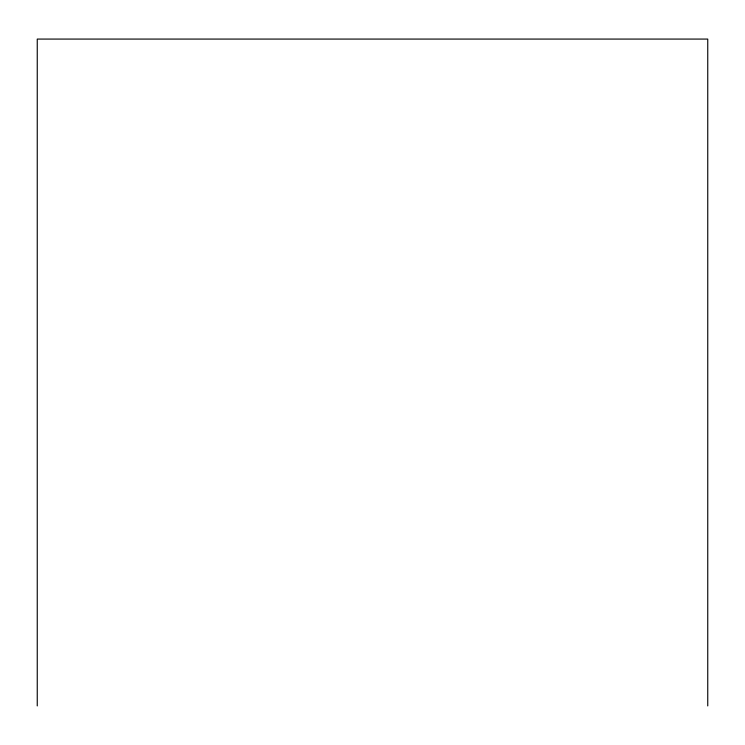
<?xml version="1.0" encoding="UTF-8"?>
<svg xmlns="http://www.w3.org/2000/svg" width="745" height="745" viewBox="0 0 745 745"><rect width="100%" height="100%" fill="white"/><g stroke="black" fill="none" stroke-linecap="round" stroke-linejoin="round"><path stroke-width="1.12" d="M707.75 705.925L707.75 39.075L37.25 39.075L37.25 705.925"/></g></svg>
